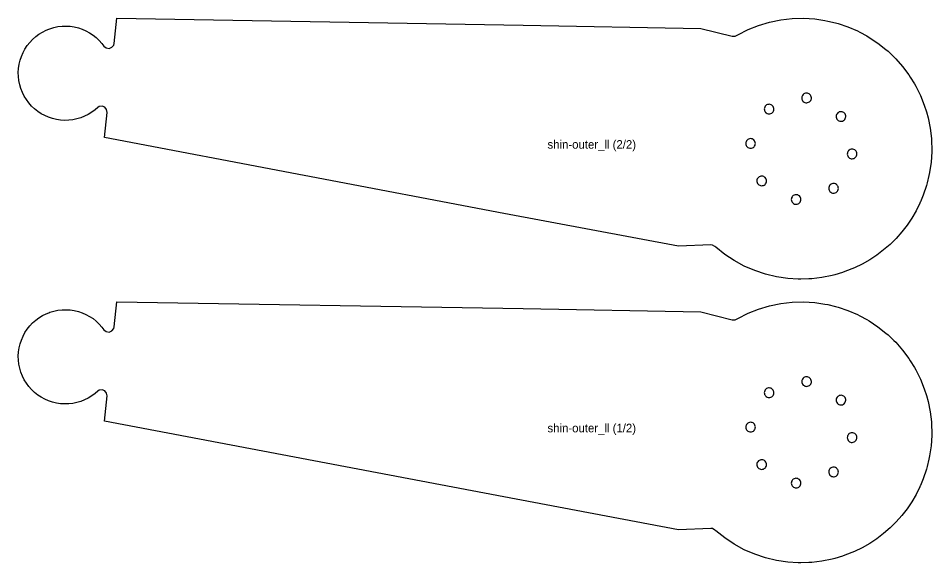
# Model space of a CAD drawing. Header units: millimetres. Extents: x 6 to 362, y 6 to 372.
# Drawn here: x 6 to 328.1, y 6 to 198 of the extents above; entities that cross this region are included whole.
import ezdxf

# ---------------------------------------------------------------- set-up
doc = ezdxf.new("R2010")
doc.units = ezdxf.units.MM
doc.layers.add('CUT', color=1, linetype='Continuous')
doc.layers.add('NOTE', color=3, linetype='Continuous')

msp = doc.modelspace()

# ---------------------------------------------------------------- linework, layer by layer
at = {"layer": 'CUT'}
for points in [[(6.09, 180.31), (6.3, 181.74), (6.63, 183.15), (7.09, 184.53), (7.67, 185.86), (8.36, 187.13), (9.16, 188.34), (10.06, 189.48), (11.05, 190.53), (12.14, 191.5), (13.3, 192.36), (14.54, 193.12), (15.83, 193.77), (16.73, 194.13), (17.18, 194.3), (18.57, 194.72), (19.99, 195.01), (21.43, 195.18), (22.88, 195.22), (24.33, 195.13), (25.76, 194.92), (27.18, 194.58), (28.55, 194.12), (29.88, 193.55), (31.16, 192.86), (32.37, 192.06), (33.5, 191.16), (34.56, 190.16), (35.52, 189.08), (36.22, 188.14), (37.03, 187.5), (38.05, 187.35), (39.01, 187.73), (39.66, 188.54), (39.81, 189.13), (40.72, 197.97), (184.04, 195.58), (246.72, 194.41), (257.74, 191.65), (258.77, 191.67), (259.27, 191.89), (259.73, 192.17), (263.32, 193.97), (267.05, 195.44), (270.9, 196.59), (274.83, 197.39), (278.81, 197.86), (282.82, 197.97), (286.83, 197.73), (290.44, 197.2), (291.39, 197), (294.11, 196.35), (295.05, 196.1), (298.51, 194.95), (301.86, 193.5), (302.73, 193.06), (305.19, 191.73), (306.03, 191.24), (309.07, 189.23), (311.93, 186.97), (312.66, 186.32), (314.69, 184.4), (315.38, 183.71), (317.8, 180.98), (319.97, 178.06), (320.51, 177.24), (321.97, 174.86), (322.46, 174.02), (324.09, 170.76), (325.43, 167.36), (326.18, 164.97), (326.79, 162.82), (327.52, 159.25), (327.94, 155.63), (328, 154.65), (328.07, 151.86), (328.07, 150.88), (327.85, 147.24), (327.32, 143.64), (327.1, 142.57), (326.48, 139.97), (326.22, 139.02), (325.07, 135.56), (324.06, 133.24), (324.05, 133.12), (323.91, 132.79), (322.56, 130.09), (321.04, 127.49), (319.36, 125), (317.52, 122.62), (315.52, 120.37), (313.38, 118.25), (311.11, 116.28), (308.71, 114.45), (306.2, 112.79), (303.59, 111.3), (300.88, 109.99), (297.49, 108.64), (296.56, 108.33), (293.89, 107.54), (292.94, 107.29), (289.37, 106.56), (285.75, 106.14), (284.77, 106.08), (281.98, 106), (281.01, 106), (277.37, 106.22), (273.4, 106.81), (269.49, 107.74), (265.69, 109), (262, 110.6), (258.47, 112.51), (255.12, 114.72), (251.98, 117.21), (251.64, 117.53), (250.73, 118.02), (250.19, 118.07), (238.84, 117.61), (177.23, 129.18), (36.41, 155.93), (37.32, 164.79), (37.15, 165.81), (36.5, 166.62), (35.53, 166.98), (34.51, 166.82), (34, 166.49), (33.1, 165.7), (31.94, 164.83), (30.7, 164.07), (29.41, 163.42), (28.06, 162.89), (26.67, 162.47), (25.25, 162.18), (23.81, 162.02), (22.36, 161.98), (20.91, 162.06), (19.48, 162.27), (18.07, 162.61), (16.69, 163.07), (15.36, 163.64), (14.08, 164.33), (12.87, 165.13), (11.74, 166.03), (10.68, 167.03), (9.72, 168.11), (8.86, 169.28), (8.1, 170.51), (7.45, 171.81), (6.91, 173.16), (6.5, 174.55), (6.21, 175.97), (6.04, 177.41), (6, 178.86), (6.09, 180.31)], [(282.29, 170.22), (282.25, 169.83), (282.29, 169.5), (282.4, 169.19), (282.56, 168.9), (282.78, 168.64), (283.05, 168.44), (283.34, 168.29), (283.67, 168.2), (284, 168.18), (284.33, 168.22), (284.64, 168.33), (284.93, 168.49), (285.19, 168.71), (285.39, 168.98), (285.54, 169.27), (285.63, 169.59), (285.65, 169.93), (285.61, 170.26), (285.5, 170.57), (285.34, 170.86), (285.12, 171.11), (284.86, 171.32), (284.56, 171.47), (284.24, 171.56), (283.9, 171.58), (283.57, 171.54), (283.26, 171.43), (282.97, 171.27), (282.72, 171.05), (282.51, 170.78), (282.36, 170.49), (282.29, 170.22)], [(269.08, 166.28), (269.05, 166.01), (269.07, 165.68), (269.15, 165.35), (269.3, 165.05), (269.5, 164.79), (269.75, 164.57), (270.04, 164.4), (270.35, 164.29), (270.68, 164.25), (271.02, 164.27), (271.34, 164.35), (271.64, 164.5), (271.9, 164.7), (272.12, 164.95), (272.29, 165.24), (272.4, 165.55), (272.45, 165.88), (272.43, 166.21), (272.34, 166.54), (272.2, 166.84), (271.99, 167.1), (271.74, 167.32), (271.46, 167.49), (271.14, 167.6), (270.81, 167.64), (270.48, 167.62), (270.16, 167.54), (269.86, 167.39), (269.59, 167.19), (269.37, 166.94), (269.2, 166.65), (269.08, 166.28)], [(294.4, 163.67), (294.37, 163.39), (294.39, 163.06), (294.47, 162.74), (294.62, 162.44), (294.82, 162.17), (295.07, 161.95), (295.36, 161.78), (295.67, 161.67), (296, 161.63), (296.34, 161.65), (296.66, 161.73), (296.96, 161.88), (297.22, 162.08), (297.45, 162.33), (297.61, 162.62), (297.72, 162.93), (297.77, 163.26), (297.75, 163.6), (297.66, 163.92), (297.52, 164.22), (297.31, 164.48), (297.07, 164.7), (296.78, 164.87), (296.46, 164.98), (296.13, 165.03), (295.8, 165.01), (295.48, 164.92), (295.18, 164.77), (294.91, 164.57), (294.69, 164.32), (294.52, 164.04), (294.4, 163.67)], [(262.53, 154.17), (262.5, 153.78), (262.54, 153.45), (262.64, 153.13), (262.81, 152.84), (263.03, 152.59), (263.29, 152.39), (263.59, 152.24), (263.91, 152.15), (264.24, 152.13), (264.57, 152.17), (264.89, 152.27), (265.18, 152.44), (265.43, 152.66), (265.63, 152.92), (265.78, 153.22), (265.87, 153.54), (265.89, 153.87), (265.85, 154.2), (265.75, 154.52), (265.58, 154.81), (265.36, 155.06), (265.1, 155.27), (264.8, 155.41), (264.48, 155.5), (264.15, 155.53), (263.82, 155.48), (263.5, 155.38), (263.21, 155.21), (262.96, 154.99), (262.76, 154.73), (262.61, 154.43), (262.53, 154.17)], [(298.34, 150.46), (298.3, 150.08), (298.35, 149.75), (298.45, 149.43), (298.62, 149.14), (298.84, 148.89), (299.1, 148.68), (299.4, 148.54), (299.72, 148.45), (300.05, 148.42), (300.38, 148.47), (300.7, 148.57), (300.99, 148.74), (301.24, 148.96), (301.44, 149.22), (301.59, 149.52), (301.68, 149.84), (301.7, 150.17), (301.66, 150.5), (301.56, 150.82), (301.39, 151.11), (301.17, 151.36), (300.91, 151.56), (300.61, 151.71), (300.29, 151.8), (299.96, 151.82), (299.63, 151.78), (299.31, 151.68), (299.02, 151.51), (298.77, 151.29), (298.56, 151.03), (298.42, 150.73), (298.34, 150.46)], [(266.46, 140.96), (266.43, 140.69), (266.45, 140.36), (266.54, 140.03), (266.68, 139.73), (266.88, 139.47), (267.13, 139.25), (267.42, 139.08), (267.74, 138.97), (268.07, 138.93), (268.4, 138.95), (268.72, 139.03), (269.02, 139.18), (269.29, 139.38), (269.51, 139.63), (269.67, 139.91), (269.78, 140.23), (269.83, 140.56), (269.81, 140.89), (269.72, 141.22), (269.58, 141.51), (269.38, 141.78), (269.13, 142), (268.84, 142.17), (268.52, 142.28), (268.19, 142.32), (267.86, 142.3), (267.54, 142.22), (267.24, 142.07), (266.97, 141.87), (266.75, 141.62), (266.58, 141.33), (266.46, 140.96)], [(291.79, 138.35), (291.75, 138.07), (291.77, 137.74), (291.86, 137.41), (292, 137.12), (292.2, 136.85), (292.45, 136.63), (292.74, 136.46), (293.06, 136.35), (293.39, 136.31), (293.72, 136.33), (294.04, 136.41), (294.34, 136.56), (294.61, 136.76), (294.83, 137.01), (295, 137.3), (295.1, 137.61), (295.15, 137.94), (295.13, 138.27), (295.04, 138.6), (294.9, 138.9), (294.7, 139.16), (294.45, 139.38), (294.16, 139.55), (293.84, 139.66), (293.51, 139.7), (293.18, 139.68), (292.86, 139.6), (292.56, 139.45), (292.29, 139.25), (292.07, 139), (291.91, 138.71), (291.79, 138.35)], [(278.58, 134.41), (278.55, 134.02), (278.59, 133.69), (278.7, 133.38), (278.86, 133.09), (279.08, 132.84), (279.34, 132.63), (279.64, 132.48), (279.96, 132.39), (280.29, 132.37), (280.63, 132.41), (280.94, 132.52), (281.23, 132.68), (281.48, 132.9), (281.69, 133.17), (281.84, 133.46), (281.92, 133.79), (281.95, 134.12), (281.9, 134.45), (281.8, 134.76), (281.63, 135.05), (281.42, 135.31), (281.15, 135.51), (280.85, 135.66), (280.53, 135.75), (280.2, 135.77), (279.87, 135.73), (279.55, 135.62), (279.26, 135.46), (279.01, 135.24), (278.81, 134.98), (278.66, 134.68), (278.58, 134.41)], [(6.09, 80.31), (6.3, 81.74), (6.63, 83.15), (7.09, 84.53), (7.67, 85.86), (8.36, 87.13), (9.16, 88.34), (10.06, 89.48), (11.05, 90.53), (12.14, 91.5), (13.3, 92.36), (14.54, 93.12), (15.83, 93.77), (16.73, 94.13), (17.18, 94.3), (18.57, 94.72), (19.99, 95.01), (21.43, 95.18), (22.88, 95.22), (24.33, 95.13), (25.76, 94.92), (27.18, 94.58), (28.55, 94.12), (29.88, 93.55), (31.16, 92.86), (32.37, 92.06), (33.5, 91.16), (34.56, 90.16), (35.52, 89.08), (36.22, 88.14), (37.03, 87.5), (38.05, 87.35), (39.01, 87.73), (39.66, 88.54), (39.81, 89.13), (40.72, 97.97), (184.04, 95.58), (246.72, 94.41), (257.74, 91.65), (258.77, 91.67), (259.27, 91.89), (259.73, 92.17), (263.32, 93.97), (267.05, 95.44), (270.9, 96.59), (274.83, 97.39), (278.81, 97.86), (282.82, 97.97), (286.83, 97.73), (290.44, 97.2), (291.39, 97), (294.11, 96.35), (295.05, 96.1), (298.51, 94.95), (301.86, 93.5), (302.73, 93.06), (305.19, 91.73), (306.03, 91.24), (309.07, 89.23), (311.93, 86.97), (312.66, 86.32), (314.69, 84.4), (315.38, 83.71), (317.8, 80.98), (319.97, 78.06), (320.51, 77.24), (321.97, 74.86), (322.46, 74.02), (324.09, 70.76), (325.43, 67.36), (326.18, 64.97), (326.79, 62.82), (327.52, 59.25), (327.94, 55.63), (328, 54.65), (328.07, 51.86), (328.07, 50.88), (327.85, 47.24), (327.32, 43.64), (327.1, 42.57), (326.48, 39.97), (326.22, 39.02), (325.07, 35.56), (324.06, 33.24), (324.05, 33.12), (323.91, 32.79), (322.56, 30.09), (321.04, 27.49), (319.36, 25), (317.52, 22.62), (315.52, 20.37), (313.38, 18.25), (311.11, 16.28), (308.71, 14.45), (306.2, 12.79), (303.59, 11.3), (300.88, 9.99), (297.49, 8.64), (296.56, 8.33), (293.89, 7.54), (292.94, 7.29), (289.37, 6.56), (285.75, 6.14), (284.77, 6.08), (281.98, 6), (281.01, 6), (277.37, 6.22), (273.4, 6.81), (269.49, 7.74), (265.69, 9), (262, 10.6), (258.47, 12.51), (255.12, 14.72), (251.98, 17.21), (251.64, 17.53), (250.73, 18.02), (250.19, 18.07), (238.84, 17.61), (177.23, 29.18), (36.41, 55.93), (37.32, 64.79), (37.15, 65.81), (36.5, 66.62), (35.53, 66.98), (34.51, 66.82), (34, 66.49), (33.1, 65.7), (31.94, 64.83), (30.7, 64.07), (29.41, 63.42), (28.06, 62.89), (26.67, 62.47), (25.25, 62.18), (23.81, 62.02), (22.36, 61.98), (20.91, 62.06), (19.48, 62.27), (18.07, 62.61), (16.69, 63.07), (15.36, 63.64), (14.08, 64.33), (12.87, 65.13), (11.74, 66.03), (10.68, 67.03), (9.72, 68.11), (8.86, 69.28), (8.1, 70.51), (7.45, 71.81), (6.91, 73.16), (6.5, 74.55), (6.21, 75.97), (6.04, 77.41), (6, 78.86), (6.09, 80.31)], [(282.29, 70.22), (282.25, 69.83), (282.29, 69.5), (282.4, 69.19), (282.56, 68.9), (282.78, 68.64), (283.05, 68.44), (283.34, 68.29), (283.67, 68.2), (284, 68.18), (284.33, 68.22), (284.64, 68.33), (284.93, 68.49), (285.19, 68.71), (285.39, 68.98), (285.54, 69.27), (285.63, 69.59), (285.65, 69.93), (285.61, 70.26), (285.5, 70.57), (285.34, 70.86), (285.12, 71.11), (284.86, 71.32), (284.56, 71.47), (284.24, 71.56), (283.9, 71.58), (283.57, 71.54), (283.26, 71.43), (282.97, 71.27), (282.72, 71.05), (282.51, 70.78), (282.36, 70.49), (282.29, 70.22)], [(269.08, 66.28), (269.05, 66.01), (269.07, 65.68), (269.15, 65.35), (269.3, 65.05), (269.5, 64.79), (269.75, 64.57), (270.04, 64.4), (270.35, 64.29), (270.68, 64.25), (271.02, 64.27), (271.34, 64.35), (271.64, 64.5), (271.9, 64.7), (272.12, 64.95), (272.29, 65.24), (272.4, 65.55), (272.45, 65.88), (272.43, 66.21), (272.34, 66.54), (272.2, 66.84), (271.99, 67.1), (271.74, 67.32), (271.46, 67.49), (271.14, 67.6), (270.81, 67.64), (270.48, 67.62), (270.16, 67.54), (269.86, 67.39), (269.59, 67.19), (269.37, 66.94), (269.2, 66.65), (269.08, 66.28)], [(294.4, 63.67), (294.37, 63.39), (294.39, 63.06), (294.47, 62.74), (294.62, 62.44), (294.82, 62.17), (295.07, 61.95), (295.36, 61.78), (295.67, 61.67), (296, 61.63), (296.34, 61.65), (296.66, 61.73), (296.96, 61.88), (297.22, 62.08), (297.45, 62.33), (297.61, 62.62), (297.72, 62.93), (297.77, 63.26), (297.75, 63.6), (297.66, 63.92), (297.52, 64.22), (297.31, 64.48), (297.07, 64.7), (296.78, 64.87), (296.46, 64.98), (296.13, 65.03), (295.8, 65.01), (295.48, 64.92), (295.18, 64.77), (294.91, 64.57), (294.69, 64.32), (294.52, 64.04), (294.4, 63.67)], [(262.53, 54.17), (262.5, 53.78), (262.54, 53.45), (262.64, 53.13), (262.81, 52.84), (263.03, 52.59), (263.29, 52.39), (263.59, 52.24), (263.91, 52.15), (264.24, 52.13), (264.57, 52.17), (264.89, 52.27), (265.18, 52.44), (265.43, 52.66), (265.63, 52.92), (265.78, 53.22), (265.87, 53.54), (265.89, 53.87), (265.85, 54.2), (265.75, 54.52), (265.58, 54.81), (265.36, 55.06), (265.1, 55.27), (264.8, 55.41), (264.48, 55.5), (264.15, 55.53), (263.82, 55.48), (263.5, 55.38), (263.21, 55.21), (262.96, 54.99), (262.76, 54.73), (262.61, 54.43), (262.53, 54.17)], [(298.34, 50.46), (298.3, 50.08), (298.35, 49.75), (298.45, 49.43), (298.62, 49.14), (298.84, 48.89), (299.1, 48.68), (299.4, 48.54), (299.72, 48.45), (300.05, 48.42), (300.38, 48.47), (300.7, 48.57), (300.99, 48.74), (301.24, 48.96), (301.44, 49.22), (301.59, 49.52), (301.68, 49.84), (301.7, 50.17), (301.66, 50.5), (301.56, 50.82), (301.39, 51.11), (301.17, 51.36), (300.91, 51.56), (300.61, 51.71), (300.29, 51.8), (299.96, 51.82), (299.63, 51.78), (299.31, 51.68), (299.02, 51.51), (298.77, 51.29), (298.56, 51.03), (298.42, 50.73), (298.34, 50.46)], [(266.46, 40.96), (266.43, 40.69), (266.45, 40.36), (266.54, 40.03), (266.68, 39.73), (266.88, 39.47), (267.13, 39.25), (267.42, 39.08), (267.74, 38.97), (268.07, 38.93), (268.4, 38.95), (268.72, 39.03), (269.02, 39.18), (269.29, 39.38), (269.51, 39.63), (269.67, 39.91), (269.78, 40.23), (269.83, 40.56), (269.81, 40.89), (269.72, 41.22), (269.58, 41.51), (269.38, 41.78), (269.13, 42), (268.84, 42.17), (268.52, 42.28), (268.19, 42.32), (267.86, 42.3), (267.54, 42.22), (267.24, 42.07), (266.97, 41.87), (266.75, 41.62), (266.58, 41.33), (266.46, 40.96)], [(291.79, 38.35), (291.75, 38.07), (291.77, 37.74), (291.86, 37.41), (292, 37.12), (292.2, 36.85), (292.45, 36.63), (292.74, 36.46), (293.06, 36.35), (293.39, 36.31), (293.72, 36.33), (294.04, 36.41), (294.34, 36.56), (294.61, 36.76), (294.83, 37.01), (295, 37.3), (295.1, 37.61), (295.15, 37.94), (295.13, 38.27), (295.04, 38.6), (294.9, 38.9), (294.7, 39.16), (294.45, 39.38), (294.16, 39.55), (293.84, 39.66), (293.51, 39.7), (293.18, 39.68), (292.86, 39.6), (292.56, 39.45), (292.29, 39.25), (292.07, 39), (291.91, 38.71), (291.79, 38.35)], [(278.58, 34.41), (278.55, 34.02), (278.59, 33.69), (278.7, 33.38), (278.86, 33.09), (279.08, 32.84), (279.34, 32.63), (279.64, 32.48), (279.96, 32.39), (280.29, 32.37), (280.63, 32.41), (280.94, 32.52), (281.23, 32.68), (281.48, 32.9), (281.69, 33.17), (281.84, 33.46), (281.92, 33.79), (281.95, 34.12), (281.9, 34.45), (281.8, 34.76), (281.63, 35.05), (281.42, 35.31), (281.15, 35.51), (280.85, 35.66), (280.53, 35.75), (280.2, 35.77), (279.87, 35.73), (279.55, 35.62), (279.26, 35.46), (279.01, 35.24), (278.81, 34.98), (278.66, 34.68), (278.58, 34.41)]]:
    msp.add_lwpolyline(points, close=True, dxfattribs=at)

# ---------------------------------------------------------------- texts
at = {"layer": 'NOTE'}
for s, p in [('shin-outer_ll (2/2)', (192.6, 151.99)), ('shin-outer_ll (1/2)', (192.6, 51.99))]:
    msp.add_text(s, height=3, dxfattribs=at).set_placement(p)

doc.saveas('drawing.dxf')
